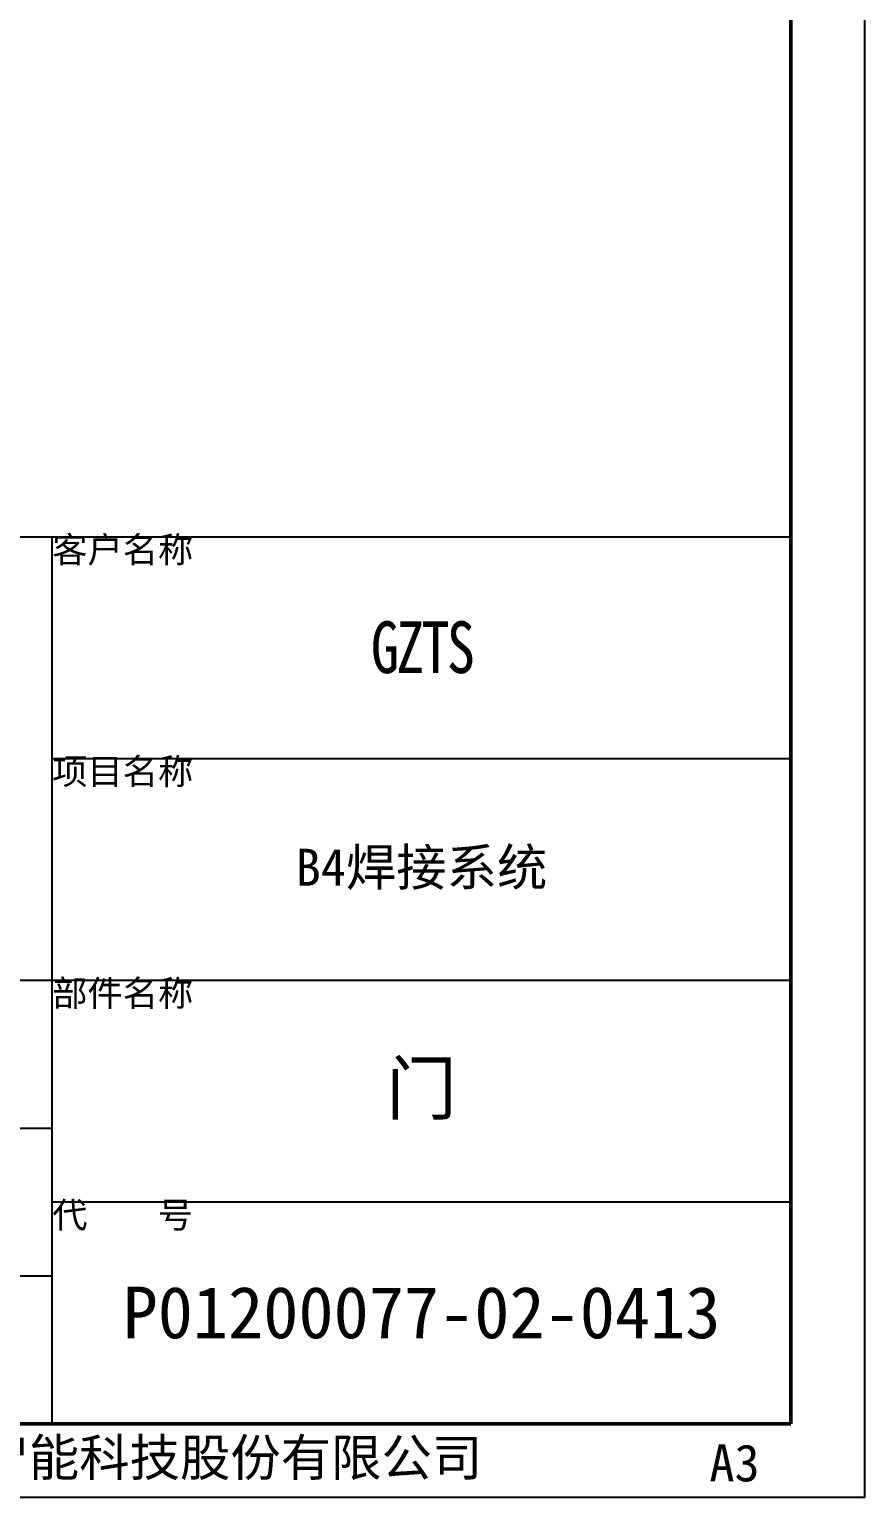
# Model space of a CAD drawing. Header units: millimetres. Extents: x -73083 to 81340, y -6859 to 6812.
# Drawn here: x 53675 to 54127, y -6850 to -6056 of the extents above; entities that cross this region are included whole.
import ezdxf

# ---------------------------------------------------------------- set-up
doc = ezdxf.new("R2010")
doc.units = ezdxf.units.MM
doc.layers.add('A3', color=7, linetype='Continuous', plot=False)
doc.layers.add('AM_VIS', color=7, linetype='Continuous', lineweight=50)
doc.layers.add('SOLID LINE', color=7, linetype='Continuous', lineweight=30)
doc.layers.add('title_frame', color=7, linetype='Continuous')
doc.styles.get("Standard").update_dxf_attribs({"font": 'romans.shx', "bigfont": 'bigfont.shx'})

msp = doc.modelspace()

# ---------------------------------------------------------------- linework, layer by layer
at = {"layer": 'A3', "linetype": 'Continuous'}
msp.add_lwpolyline([(50767.28716, -4474.23225), (54127.28716, -4474.23225), (54127.28716, -6850.23225), (50767.28716, -6850.23225)], close=True, dxfattribs=at)
at = {"layer": 'AM_VIS', "linetype": 'Continuous'}
for q in [(54087.28716, -4514.23225), (50967.28716, -6810.23225)]:
    msp.add_line((54087.28716, -6810.23225), q, dxfattribs=at)
at = {"layer": 'title_frame', "linetype": 'Continuous'}
for p, q in [((52647.28716, -6330.23225), (54087.28716, -6330.23225)), ((53687.28716, -6810.23225), (53687.28716, -6330.23225)), ((54087.28716, -6810.23225), (54087.28716, -6330.23225)), ((53687.28716, -6450.23225), (54087.28716, -6450.23225)), ((52647.28716, -6570.23225), (54087.28716, -6570.23225)), ((53287.28716, -6650.23225), (53687.28716, -6650.23225)), ((53687.28716, -6690.23225), (54087.28716, -6690.23225)), ((53287.28716, -6730.23225), (53687.28716, -6730.23225)), ((52647.28716, -6810.23225), (54087.28716, -6810.23225)), ((52647.28716, -6810.23225), (54087.28716, -6810.23225))]:
    msp.add_line(p, q, dxfattribs=at)

# ---------------------------------------------------------------- texts
at = {"layer": 'SOLID LINE', "ltscale": 0.5}
for s, insert, char_height, width, attachment_point in [('\\pt84;{\\fSimHei|b0|i0|c134|p2;\\C3;客户名称}', (53687.28716, -6330.23225), 14, 400, 1), ('{\\fSimHei|b0|i0|c134|p2;\\W0.8;\\T0.9;\\C3;GZTS}', (53887.28716, -6390.23225), 28, 400, 5), ('\\pt84;{\\fSimHei|b0|i0|c134|p2;\\C3;项目名称}', (53687.28716, -6450.23225), 14, 400, 1), ('{\\fSimHei|b0|i0|c134|p2;\\C3;B4焊接系统}', (53887.28716, -6510.23225), 20, 400, 5), ('\\pt84;{\\fSimHei|b0|i0|c134|p2;\\C3;部件名称}', (53687.28716, -6570.23225), 14, 400, 1), ('{\\fSimHei|b0|i0|c134|p2;\\C3;门}', (53887.28716, -6630.23225), 28, 400, 5), ('\\pt84;{\\fSimHei|b0|i0|c134|p2;\\C3;代    号}', (53687.28716, -6690.23225), 14, 400, 1), ('{\\fSimHei|b0|i0|c134|p2;\\C3;P01200077-02-0413}', (53887.28716, -6750.23225), 28, 400, 5), ('\\pt120;{\\fSimHei|b0|i0|c134|p2;\\C3;广州瑞松智能科技股份有限公司}', (53538.23607, -6818.51607), 20, 628.4944651, 1), ('\\pt120;{\\fSimHei|b0|i0|c134|p2;\\C3;A3}', (54043.19812, -6821.41149), 20, 628.4944651, 1)]:
    msp.add_mtext(s, dxfattribs=dict(at, insert=insert, char_height=char_height, width=width, attachment_point=attachment_point))

doc.saveas('drawing.dxf')
